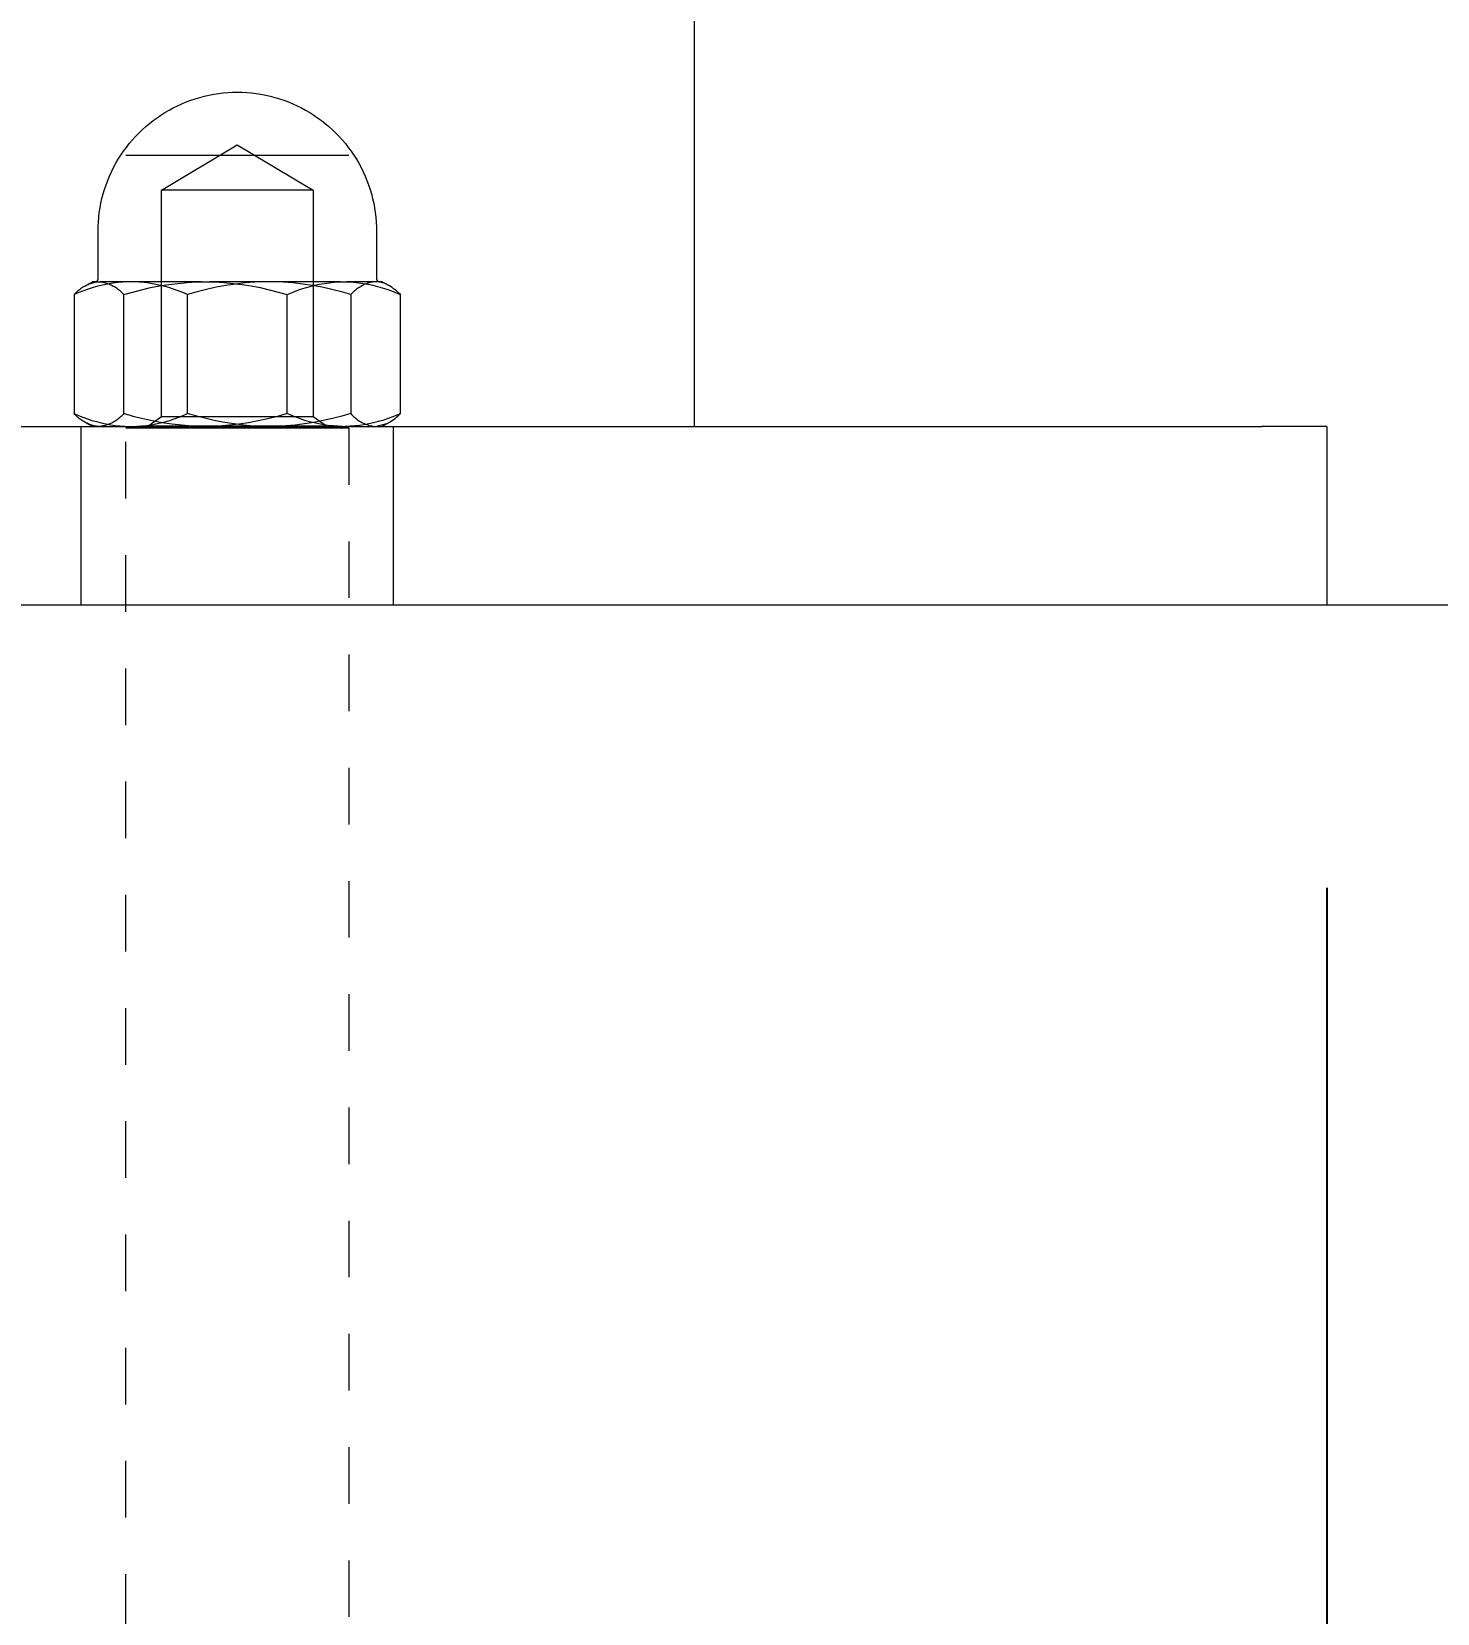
# Model space of a CAD drawing. Header units: inches. Extents: x -14 to 184, y -4 to 134.
# Drawn here: x 71.35 to 73.833, y 109.573 to 112.367 of the extents above; entities that cross this region are included whole.
import ezdxf

# ---------------------------------------------------------------- set-up
doc = ezdxf.new("R2010")
doc.units = ezdxf.units.IN
doc.linetypes.add('HIDDEN', pattern=[1.905, 1.27, -0.635])
for name, color, linetype, lineweight in [('ZANO_R', 7, 'Continuous', 0), ('ZANO_R_przerywana', 250, 'HIDDEN', 0), ('ZANO_W', 1, 'Continuous', 0)]:
    doc.layers.add(name, color=color, linetype=linetype, lineweight=lineweight)
doc.styles.get("Standard").update_dxf_attribs({"font": 'arial.ttf'})
doc.dimstyles.new('amerykanie', dxfattribs={"dimtxt": 50, "dimasz": 50, "dimexe": 0.5, "dimexo": 0.5, "dimgap": 1, "dimtad": 1, "dimdec": 0, "dimzin": 0, "dimlunit": 5, "dimtxsty": 'Standard', "dimcen": 0.09, "dimclrd": 1, "dimclre": 1, "dimclrt": 1, "dimazin": 0, "dimtfac": 1, "dimtdec": 0, "dimtmove": 0, "dimatfit": 3, "dimfxl": 1, "dimtzin": 0, "dimarcsym": 1})

# ---------------------------------------------------------------- blocks, each defined once
blk = doc.blocks.new('*D382')
at = {"layer": 'ZANO_W', "color": 1, "lineweight": -2}
for p, q in [((-5.3212, 110.8549), (-5.3212, 104.2514)), ((73.6377, 110.8549), (73.6377, 104.2514)), ((-4.3212, 104.7514), (72.6377, 104.7514))]:
    blk.add_line(p, q, dxfattribs=at)
at = {"layer": 'ZANO_W', "color": 1}
for points in [[(-4.3212, 104.918), (-4.3212, 104.5847), (-5.3212, 104.7514)], [(72.6377, 104.5847), (72.6377, 104.918), (73.6377, 104.7514)]]:
    blk.add_solid(points, dxfattribs=at)
at = {"layer": 'ZANO_W', "color": 1, "insert": (34.1583, 106.0916), "char_height": 1.625, "attachment_point": 5}
blk.add_mtext('78 15/16', dxfattribs=at)

msp = doc.modelspace()

# ---------------------------------------------------------------- linework, layer by layer
at = {"layer": 'ZANO_R'}
for p, q in [((72.52023, 111.66983), (72.52023, 127.18164)), ((71.5997, 112.23279), (71.60722, 112.23653)), ((71.60722, 112.23653), (71.61487, 112.24001)), ((71.61487, 112.24001), (71.62264, 112.24322)), ((71.62264, 112.24322), (71.6305, 112.24617)), ((71.6305, 112.24617), (71.63847, 112.24885)), ((71.63847, 112.24885), (71.64652, 112.25126)), ((71.64652, 112.25126), (71.65465, 112.25338)), ((71.65465, 112.25338), (71.66284, 112.25523)), ((71.66284, 112.25523), (71.6711, 112.2568)), ((71.6711, 112.2568), (71.6794, 112.25809)), ((71.6794, 112.25809), (71.68774, 112.25909)), ((71.68774, 112.25909), (71.69611, 112.25981)), ((71.69611, 112.25981), (71.7045, 112.26024)), ((71.7045, 112.26024), (71.7129, 112.26038)), ((71.7129, 112.26038), (71.72131, 112.26024)), ((71.72131, 112.26024), (71.7297, 112.25981)), ((71.7297, 112.25981), (71.73807, 112.25909)), ((71.73807, 112.25909), (71.74641, 112.25809)), ((71.74641, 112.25809), (71.75471, 112.2568)), ((71.75471, 112.2568), (71.76297, 112.25523)), ((71.76297, 112.25523), (71.77116, 112.25338)), ((71.77116, 112.25338), (71.77929, 112.25126)), ((71.77929, 112.25126), (71.78734, 112.24885)), ((71.78734, 112.24885), (71.79531, 112.24617)), ((71.79531, 112.24617), (71.80317, 112.24322)), ((71.80317, 112.24322), (71.81094, 112.24001)), ((71.81094, 112.24001), (71.81858, 112.23653)), ((71.81858, 112.23653), (71.82611, 112.23279)), ((71.55762, 112.20519), (71.56422, 112.21038)), ((71.56422, 112.21038), (71.571, 112.21534)), ((71.571, 112.21534), (71.57795, 112.22007)), ((71.57795, 112.22007), (71.58505, 112.22456)), ((71.58505, 112.22456), (71.59231, 112.2288)), ((71.59231, 112.2288), (71.5997, 112.23279)), ((71.82611, 112.23279), (71.8335, 112.2288)), ((71.8335, 112.2288), (71.84075, 112.22456)), ((71.84075, 112.22456), (71.84786, 112.22007)), ((71.84786, 112.22007), (71.8548, 112.21534)), ((71.8548, 112.21534), (71.86158, 112.21038)), ((71.86158, 112.21038), (71.86819, 112.20519)), ((71.52744, 112.17603), (71.53307, 112.18227)), ((71.53307, 112.18227), (71.53891, 112.18831)), ((71.53891, 112.18831), (71.54495, 112.19415)), ((71.54495, 112.19415), (71.55119, 112.19978)), ((71.55119, 112.19978), (71.55762, 112.20519)), ((71.86819, 112.20519), (71.87462, 112.19978)), ((71.87462, 112.19978), (71.88086, 112.19415)), ((71.88086, 112.19415), (71.8869, 112.18831)), ((71.8869, 112.18831), (71.89274, 112.18227)), ((71.89274, 112.18227), (71.89837, 112.17603)), ((71.50715, 112.14927), (71.51188, 112.15622)), ((71.51188, 112.15622), (71.51684, 112.163)), ((71.51684, 112.163), (71.52203, 112.1696)), ((71.52203, 112.1696), (71.52744, 112.17603)), ((71.57912, 112.0872), (71.7129, 112.16758)), ((71.7129, 112.16758), (71.84669, 112.0872)), ((71.89837, 112.17603), (71.90378, 112.1696)), ((71.90378, 112.1696), (71.90897, 112.163)), ((71.90897, 112.163), (71.91393, 112.15622)), ((71.91393, 112.15622), (71.91866, 112.14927)), ((71.49069, 112.12), (71.49443, 112.12752)), ((71.49443, 112.12752), (71.49842, 112.13492)), ((71.49842, 112.13492), (71.50266, 112.14217)), ((71.50266, 112.14217), (71.50715, 112.14927)), ((71.51606, 112.14904), (71.51605, 112.14904)), ((71.51605, 112.14904), (71.51605, 112.14904)), ((71.51605, 112.14904), (71.51618, 112.14904)), ((71.51607, 112.14904), (71.51606, 112.14904)), ((71.51614, 112.14904), (71.51607, 112.14904)), ((71.51618, 112.14904), (71.51707, 112.14904)), ((71.51707, 112.14904), (71.52143, 112.14904)), ((71.52143, 112.14904), (71.5399, 112.14904)), ((71.5399, 112.14904), (71.60443, 112.14904)), ((71.60443, 112.14904), (71.90967, 112.14904)), ((71.91866, 112.14927), (71.92315, 112.14217)), ((71.92315, 112.14217), (71.92739, 112.13492)), ((71.92739, 112.13492), (71.93138, 112.12752)), ((71.93138, 112.12752), (71.93512, 112.12)), ((71.47837, 112.08876), (71.48105, 112.09672)), ((71.48105, 112.09672), (71.484, 112.10459)), ((71.484, 112.10459), (71.48721, 112.11235)), ((71.48721, 112.11235), (71.49069, 112.12)), ((71.93512, 112.12), (71.9386, 112.11235)), ((71.9386, 112.11235), (71.94181, 112.10459)), ((71.94181, 112.10459), (71.94476, 112.09672)), ((71.94476, 112.09672), (71.94744, 112.08876)), ((71.47199, 112.06438), (71.47384, 112.07258)), ((71.47384, 112.07258), (71.47597, 112.0807)), ((71.47597, 112.0807), (71.47837, 112.08876)), ((71.68345, 112.08715), (71.57905, 112.08715)), ((71.57905, 111.68737), (71.57905, 112.08715)), ((71.84676, 112.08715), (71.68345, 112.08715)), ((71.84675, 112.08716), (71.84676, 112.08715)), ((71.84676, 112.08715), (71.84676, 111.68737)), ((71.94744, 112.08876), (71.94984, 112.0807)), ((71.94984, 112.0807), (71.95197, 112.07258)), ((71.95197, 112.07258), (71.95382, 112.06438)), ((71.46813, 112.03948), (71.46913, 112.04782)), ((71.46913, 112.04782), (71.47042, 112.05613)), ((71.47042, 112.05613), (71.47199, 112.06438)), ((71.95382, 112.06438), (71.95539, 112.05613)), ((71.95539, 112.05613), (71.95668, 112.04782)), ((71.95668, 112.04782), (71.95768, 112.03948)), ((71.46684, 112.01432), (71.46698, 112.02272)), ((71.46684, 111.93046), (71.46684, 112.01432)), ((71.46698, 112.02272), (71.46742, 112.03111)), ((71.46742, 112.03111), (71.46813, 112.03948)), ((71.95768, 112.03948), (71.95839, 112.03111)), ((71.95839, 112.03111), (71.95882, 112.02272)), ((71.95882, 112.02272), (71.95897, 112.01432)), ((71.95897, 112.01432), (71.95897, 111.93046)), ((71.46646, 111.92858), (71.46652, 111.92873)), ((71.46652, 111.92873), (71.46657, 111.92888)), ((71.46657, 111.92888), (71.46663, 111.92903)), ((71.46663, 111.92903), (71.46667, 111.92919)), ((71.46667, 111.92919), (71.46671, 111.92934)), ((71.46671, 111.92934), (71.46675, 111.9295)), ((71.46675, 111.9295), (71.46678, 111.92966)), ((71.46678, 111.92966), (71.4668, 111.92982)), ((71.4668, 111.92982), (71.46682, 111.92998)), ((71.46682, 111.92998), (71.46683, 111.93014)), ((71.46683, 111.93014), (71.46684, 111.9303)), ((71.46684, 111.9303), (71.46684, 111.93046)), ((71.95897, 111.93046), (71.95897, 111.9303)), ((71.95897, 111.9303), (71.95898, 111.93014)), ((71.95898, 111.93014), (71.95899, 111.92998)), ((71.95899, 111.92998), (71.95901, 111.92982)), ((71.95901, 111.92982), (71.95903, 111.92967)), ((71.95903, 111.92967), (71.95906, 111.92951)), ((71.95906, 111.92951), (71.95909, 111.92935)), ((71.95909, 111.92935), (71.95913, 111.9292)), ((71.95913, 111.9292), (71.95918, 111.92905)), ((71.95918, 111.92905), (71.95923, 111.9289)), ((71.95923, 111.9289), (71.95928, 111.92875)), ((71.95928, 111.92875), (71.95934, 111.9286)), ((71.43284, 111.90642), (71.42465, 111.90288)), ((71.42465, 111.90288), (71.42611, 111.90453)), ((71.42465, 111.90288), (71.42465, 111.69269)), ((71.42611, 111.90453), (71.42763, 111.90614)), ((71.42763, 111.90614), (71.42919, 111.90769)), ((71.42919, 111.90769), (71.43081, 111.90919)), ((71.43081, 111.90919), (71.43248, 111.91063)), ((71.43248, 111.91063), (71.43419, 111.91202)), ((71.44115, 111.90968), (71.43284, 111.90642)), ((71.43419, 111.91202), (71.43595, 111.91335)), ((71.43595, 111.91335), (71.43776, 111.91462)), ((71.43776, 111.91462), (71.4396, 111.91583)), ((71.4396, 111.91583), (71.44149, 111.91698)), ((71.44956, 111.91265), (71.44115, 111.90968)), ((71.44149, 111.91698), (71.44341, 111.91806)), ((71.44341, 111.91806), (71.44536, 111.91908)), ((71.44536, 111.91908), (71.44735, 111.92004)), ((71.44637, 111.9196), (71.457, 111.92573)), ((71.44735, 111.92004), (71.44937, 111.92092)), ((71.44937, 111.92092), (71.45142, 111.92174)), ((71.45807, 111.91533), (71.44956, 111.91265)), ((71.45142, 111.92174), (71.4535, 111.92249)), ((71.4535, 111.92249), (71.4556, 111.92317)), ((71.4556, 111.92317), (71.45772, 111.92377)), ((71.46629, 111.92573), (71.45702, 111.92573)), ((71.45772, 111.92377), (71.45986, 111.92431)), ((71.46667, 111.91771), (71.45807, 111.91533)), ((71.45986, 111.92431), (71.46201, 111.92478)), ((71.46201, 111.92478), (71.46419, 111.92517)), ((71.46259, 111.92581), (71.46275, 111.92583)), ((71.46275, 111.92583), (71.46291, 111.92585)), ((71.46291, 111.92585), (71.46307, 111.92588)), ((71.46307, 111.92588), (71.46323, 111.92591)), ((71.46323, 111.92591), (71.46339, 111.92595)), ((71.46339, 111.92595), (71.46354, 111.92599)), ((71.46354, 111.92599), (71.46369, 111.92604)), ((71.46369, 111.92604), (71.46385, 111.92609)), ((71.46385, 111.92609), (71.46399, 111.92615)), ((71.46399, 111.92615), (71.46414, 111.92622)), ((71.46414, 111.92622), (71.46429, 111.92629)), ((71.46419, 111.92517), (71.46637, 111.92549)), ((71.46429, 111.92629), (71.46443, 111.92636)), ((71.46443, 111.92636), (71.46457, 111.92644)), ((71.46457, 111.92644), (71.46471, 111.92653)), ((71.46471, 111.92653), (71.46484, 111.92662)), ((71.46484, 111.92662), (71.46497, 111.92671)), ((71.46497, 111.92671), (71.4651, 111.92681)), ((71.4651, 111.92681), (71.46522, 111.92691)), ((71.46522, 111.92691), (71.46534, 111.92702)), ((71.46534, 111.92702), (71.46546, 111.92713)), ((71.46546, 111.92713), (71.46557, 111.92724)), ((71.46557, 111.92724), (71.46568, 111.92736)), ((71.46568, 111.92736), (71.46579, 111.92748)), ((71.46579, 111.92748), (71.46589, 111.92761)), ((71.46589, 111.92761), (71.46598, 111.92774)), ((71.46598, 111.92774), (71.46607, 111.92787)), ((71.46607, 111.92787), (71.46616, 111.92801)), ((71.46616, 111.92801), (71.46624, 111.92815)), ((71.46624, 111.92815), (71.46632, 111.92829)), ((71.46632, 111.92829), (71.46639, 111.92843)), ((71.46637, 111.92549), (71.46856, 111.92573)), ((71.46639, 111.92843), (71.46646, 111.92858)), ((71.47535, 111.91979), (71.46667, 111.91771)), ((71.46856, 111.92573), (71.47075, 111.92549)), ((71.47075, 111.92549), (71.47294, 111.92517)), ((71.64879, 111.92573), (71.47107, 111.92573)), ((71.47294, 111.92517), (71.47511, 111.92477)), ((71.47511, 111.92477), (71.47726, 111.92431)), ((71.48409, 111.92158), (71.47535, 111.91979)), ((71.47726, 111.92431), (71.4794, 111.92377)), ((71.4794, 111.92377), (71.48152, 111.92316)), ((71.48152, 111.92316), (71.48362, 111.92249)), ((71.48362, 111.92249), (71.4857, 111.92174)), ((71.49289, 111.92306), (71.48409, 111.92158)), ((71.4857, 111.92174), (71.48775, 111.92092)), ((71.48775, 111.92092), (71.48977, 111.92003)), ((71.48977, 111.92003), (71.49176, 111.91908)), ((71.49176, 111.91908), (71.49371, 111.91806)), ((71.50173, 111.92423), (71.49289, 111.92306)), ((71.49371, 111.91806), (71.49563, 111.91698)), ((71.49563, 111.91698), (71.49752, 111.91583)), ((71.49752, 111.91583), (71.49936, 111.91462)), ((71.49936, 111.91462), (71.50117, 111.91335)), ((71.50117, 111.91335), (71.50293, 111.91202)), ((71.51062, 111.9251), (71.50173, 111.92423)), ((71.50293, 111.91202), (71.50464, 111.91063)), ((71.50464, 111.91063), (71.50631, 111.90919)), ((71.50631, 111.90919), (71.50793, 111.90769)), ((71.50793, 111.90769), (71.50949, 111.90614)), ((71.50949, 111.90614), (71.51101, 111.90453)), ((71.51952, 111.92566), (71.51062, 111.9251)), ((71.51101, 111.90453), (71.51247, 111.90288)), ((71.51247, 111.90288), (71.52807, 111.90748)), ((71.51247, 111.69269), (71.51247, 111.90288)), ((71.52807, 111.90748), (71.54382, 111.91157)), ((71.5393, 111.92509), (71.53041, 111.92566)), ((71.54816, 111.92422), (71.5393, 111.92509)), ((71.54382, 111.91157), (71.55969, 111.91516)), ((71.55699, 111.92304), (71.54816, 111.92422)), ((71.56577, 111.92156), (71.55699, 111.92304)), ((71.55969, 111.91516), (71.57567, 111.91822)), ((71.57449, 111.91977), (71.56577, 111.92156)), ((71.58315, 111.91769), (71.57449, 111.91977)), ((71.57567, 111.91822), (71.59174, 111.92077)), ((71.59173, 111.91531), (71.58315, 111.91769)), ((71.60023, 111.91263), (71.59173, 111.91531)), ((71.59174, 111.92077), (71.60789, 111.9228)), ((71.60863, 111.90967), (71.60023, 111.91263)), ((71.60789, 111.9228), (71.62409, 111.9243)), ((71.61692, 111.90642), (71.60863, 111.90967)), ((71.62509, 111.90288), (71.61692, 111.90642)), ((71.62409, 111.9243), (71.64033, 111.92528)), ((71.64172, 111.90774), (71.62509, 111.90288)), ((71.62509, 111.69269), (71.62509, 111.90288)), ((71.64033, 111.92528), (71.65659, 111.92573)), ((71.6585, 111.91204), (71.64172, 111.90774)), ((71.65659, 111.92573), (71.67286, 111.92528)), ((71.67541, 111.91576), (71.6585, 111.91204)), ((71.8954, 111.92573), (71.66445, 111.92573)), ((71.67286, 111.92528), (71.6891, 111.92431)), ((71.69245, 111.9189), (71.67541, 111.91576)), ((71.6891, 111.92431), (71.7053, 111.9228)), ((71.70958, 111.92147), (71.69245, 111.9189)), ((71.7053, 111.9228), (71.72144, 111.92078)), ((71.72679, 111.92345), (71.70958, 111.92147)), ((71.72144, 111.92078), (71.73751, 111.91823)), ((71.74405, 111.92485), (71.72679, 111.92345)), ((71.73751, 111.91823), (71.75349, 111.91516)), ((71.76136, 111.92566), (71.74405, 111.92485)), ((71.75349, 111.91516), (71.76937, 111.91158)), ((71.76937, 111.91158), (71.78511, 111.90748)), ((71.79433, 111.92485), (71.77702, 111.92566)), ((71.78511, 111.90748), (71.80072, 111.90288)), ((71.8116, 111.92346), (71.79433, 111.92485)), ((71.80072, 111.90288), (71.80863, 111.90632)), ((71.80072, 111.69269), (71.80072, 111.90288)), ((71.80863, 111.90632), (71.81664, 111.9095)), ((71.82882, 111.92148), (71.8116, 111.92346)), ((71.81664, 111.9095), (71.82477, 111.9124)), ((71.82477, 111.9124), (71.83298, 111.91503)), ((71.84596, 111.91891), (71.82882, 111.92148)), ((71.83298, 111.91503), (71.84128, 111.91737)), ((71.84128, 111.91737), (71.84966, 111.91943)), ((71.863, 111.91577), (71.84596, 111.91891)), ((71.84966, 111.91943), (71.8581, 111.92121)), ((71.8581, 111.92121), (71.8666, 111.92269)), ((71.87992, 111.91204), (71.863, 111.91577)), ((71.8666, 111.92269), (71.87514, 111.92389)), ((71.87514, 111.92389), (71.88371, 111.9248)), ((71.89671, 111.90774), (71.87992, 111.91204)), ((71.88371, 111.9248), (71.89232, 111.92541)), ((71.89232, 111.92541), (71.90094, 111.92573)), ((71.91334, 111.90288), (71.89671, 111.90774)), ((71.90094, 111.92573), (71.90956, 111.92541)), ((71.9528, 111.92573), (71.90629, 111.92573)), ((71.90956, 111.92541), (71.91816, 111.9248)), ((71.91488, 111.90458), (71.91334, 111.90288)), ((71.91334, 111.90288), (71.91334, 111.69269)), ((71.91648, 111.90624), (71.91488, 111.90458)), ((71.91812, 111.90783), (71.91648, 111.90624)), ((71.91983, 111.90938), (71.91812, 111.90783)), ((71.91816, 111.9248), (71.92674, 111.92389)), ((71.92158, 111.91086), (71.91983, 111.90938)), ((71.92338, 111.91229), (71.92158, 111.91086)), ((71.92523, 111.91365), (71.92338, 111.91229)), ((71.92712, 111.91496), (71.92523, 111.91365)), ((71.92674, 111.92389), (71.93528, 111.92269)), ((71.92905, 111.9162), (71.92712, 111.91496)), ((71.93103, 111.91737), (71.92905, 111.9162)), ((71.93304, 111.91848), (71.93103, 111.91737)), ((71.93509, 111.91952), (71.93304, 111.91848)), ((71.93717, 111.92049), (71.93509, 111.91952)), ((71.93528, 111.92269), (71.94377, 111.92121)), ((71.93928, 111.92139), (71.93717, 111.92049)), ((71.94143, 111.92222), (71.93928, 111.92139)), ((71.94359, 111.92297), (71.94143, 111.92222)), ((71.94579, 111.92366), (71.94359, 111.92297)), ((71.94377, 111.92121), (71.95222, 111.91943)), ((71.948, 111.92427), (71.94579, 111.92366)), ((71.95023, 111.92481), (71.948, 111.92427)), ((71.95248, 111.92527), (71.95023, 111.92481)), ((71.95222, 111.91943), (71.96059, 111.91737)), ((71.95475, 111.92565), (71.95248, 111.92527)), ((71.96505, 111.92573), (71.9528, 111.92573)), ((71.95934, 111.9286), (71.95941, 111.92845)), ((71.95941, 111.92845), (71.95948, 111.92831)), ((71.95948, 111.92831), (71.95956, 111.92817)), ((71.95956, 111.92817), (71.95964, 111.92803)), ((71.95964, 111.92803), (71.95972, 111.9279)), ((71.95972, 111.9279), (71.95981, 111.92777)), ((71.96135, 111.9255), (71.95976, 111.92565)), ((71.95981, 111.92777), (71.9599, 111.92764)), ((71.9599, 111.92764), (71.96, 111.92751)), ((71.96, 111.92751), (71.9601, 111.92739)), ((71.9601, 111.92739), (71.96021, 111.92727)), ((71.96021, 111.92727), (71.96032, 111.92716)), ((71.96032, 111.92716), (71.96043, 111.92705)), ((71.96043, 111.92705), (71.96055, 111.92694)), ((71.96055, 111.92694), (71.96067, 111.92684)), ((71.96059, 111.91737), (71.96889, 111.91503)), ((71.96067, 111.92684), (71.9608, 111.92674)), ((71.9608, 111.92674), (71.96093, 111.92664)), ((71.96093, 111.92664), (71.96106, 111.92655)), ((71.96106, 111.92655), (71.96119, 111.92647)), ((71.96119, 111.92647), (71.96133, 111.92639)), ((71.96133, 111.92639), (71.96147, 111.92631)), ((71.96293, 111.92529), (71.96135, 111.9255)), ((71.96147, 111.92631), (71.96161, 111.92624)), ((71.96161, 111.92624), (71.96176, 111.92617)), ((71.96176, 111.92617), (71.9619, 111.92611)), ((71.9619, 111.92611), (71.96205, 111.92606)), ((71.96205, 111.92606), (71.9622, 111.92601)), ((71.9622, 111.92601), (71.96236, 111.92596)), ((71.96236, 111.92596), (71.96251, 111.92592)), ((71.96251, 111.92592), (71.96267, 111.92588)), ((71.96267, 111.92588), (71.96282, 111.92585)), ((71.96282, 111.92585), (71.96298, 111.92583)), ((71.9645, 111.92502), (71.96293, 111.92529)), ((71.96298, 111.92583), (71.96314, 111.92581)), ((71.96314, 111.92581), (71.9633, 111.9258)), ((71.96607, 111.92471), (71.9645, 111.92502)), ((71.968, 111.92573), (71.96505, 111.92573)), ((71.96762, 111.92434), (71.96607, 111.92471)), ((71.96916, 111.92392), (71.96762, 111.92434)), ((71.96866, 111.92573), (71.968, 111.92573)), ((71.96879, 111.92573), (71.96866, 111.92573)), ((71.96879, 111.92573), (71.96881, 111.92573)), ((71.96881, 111.92573), (71.96879, 111.92573)), ((71.96881, 111.92573), (71.96881, 111.92573)), ((71.96881, 111.92573), (71.96881, 111.92573)), ((71.96881, 111.92573), (71.98092, 111.91874)), ((71.96889, 111.91503), (71.97711, 111.9124)), ((71.97069, 111.92345), (71.96916, 111.92392)), ((71.97219, 111.92293), (71.97069, 111.92345)), ((71.97368, 111.92236), (71.97219, 111.92293)), ((71.97515, 111.92174), (71.97368, 111.92236)), ((71.9766, 111.92107), (71.97515, 111.92174)), ((71.97803, 111.92035), (71.9766, 111.92107)), ((71.97711, 111.9124), (71.98523, 111.9095)), ((71.97943, 111.91958), (71.97803, 111.92035)), ((71.98365, 111.91704), (71.98092, 111.91874)), ((71.98633, 111.91525), (71.98365, 111.91704)), ((71.98523, 111.9095), (71.99325, 111.90632)), ((71.98896, 111.91338), (71.98633, 111.91525)), ((71.99152, 111.91143), (71.98896, 111.91338)), ((71.99403, 111.9094), (71.99152, 111.91143)), ((71.99325, 111.90632), (72.00116, 111.90288)), ((71.99647, 111.9073), (71.99403, 111.9094)), ((71.99885, 111.90513), (71.99647, 111.9073)), ((72.00116, 111.90288), (71.99885, 111.90513)), ((72.00116, 111.69269), (72.00116, 111.90288)), ((71.42465, 111.69269), (71.43237, 111.68933)), ((71.42611, 111.69103), (71.42465, 111.69269)), ((71.42763, 111.68943), (71.42611, 111.69103)), ((71.42919, 111.68787), (71.42763, 111.68943)), ((71.43081, 111.68637), (71.42919, 111.68787)), ((71.43248, 111.68493), (71.43081, 111.68637)), ((71.43237, 111.68933), (71.4402, 111.68622)), ((71.43419, 111.68354), (71.43248, 111.68493)), ((71.43595, 111.68221), (71.43419, 111.68354)), ((71.43776, 111.68094), (71.43595, 111.68221)), ((71.4396, 111.67973), (71.43776, 111.68094)), ((71.44149, 111.67858), (71.4396, 111.67973)), ((71.4402, 111.68622), (71.44812, 111.68338)), ((71.44341, 111.6775), (71.44149, 111.67858)), ((71.44536, 111.67648), (71.44341, 111.6775)), ((71.44812, 111.68338), (71.45614, 111.68079)), ((71.45614, 111.68079), (71.46423, 111.67847)), ((71.46423, 111.67847), (71.4724, 111.67642)), ((71.49484, 111.67813), (71.49282, 111.67703)), ((71.49681, 111.6793), (71.49484, 111.67813)), ((71.49875, 111.68054), (71.49681, 111.6793)), ((71.50064, 111.68184), (71.49875, 111.68054)), ((71.50249, 111.68321), (71.50064, 111.68184)), ((71.50429, 111.68464), (71.50249, 111.68321)), ((71.50603, 111.68613), (71.50429, 111.68464)), ((71.50772, 111.68769), (71.50603, 111.68613)), ((71.50936, 111.6893), (71.50772, 111.68769)), ((71.51094, 111.69096), (71.50936, 111.6893)), ((71.51247, 111.69269), (71.51094, 111.69096)), ((71.52919, 111.68779), (71.51247, 111.69269)), ((71.54607, 111.68348), (71.52919, 111.68779)), ((71.56309, 111.67974), (71.54607, 111.68348)), ((71.5555, 111.67089), (71.57905, 111.68737)), ((71.58023, 111.67659), (71.56309, 111.67974)), ((71.57714, 111.67637), (71.58534, 111.67843)), ((71.57905, 111.68737), (71.68345, 111.68737)), ((71.58534, 111.67843), (71.59347, 111.68075)), ((71.59347, 111.68075), (71.60152, 111.68334)), ((71.60152, 111.68334), (71.60948, 111.68619)), ((71.60948, 111.68619), (71.61734, 111.68931)), ((71.61734, 111.68931), (71.62509, 111.69269)), ((71.64132, 111.68798), (71.62509, 111.69269)), ((71.65769, 111.68379), (71.64132, 111.68798)), ((71.67419, 111.68013), (71.65769, 111.68379)), ((71.69079, 111.67699), (71.67419, 111.68013)), ((71.68345, 111.68737), (71.84676, 111.68737)), ((71.75, 111.67972), (71.73283, 111.67656)), ((71.76705, 111.68346), (71.75, 111.67972)), ((71.78396, 111.68778), (71.76705, 111.68346)), ((71.80072, 111.69269), (71.78396, 111.68778)), ((71.80847, 111.68931), (71.80072, 111.69269)), ((71.81633, 111.68619), (71.80847, 111.68931)), ((71.82429, 111.68334), (71.81633, 111.68619)), ((71.83234, 111.68075), (71.82429, 111.68334)), ((71.84047, 111.67843), (71.83234, 111.68075)), ((71.84867, 111.67637), (71.84047, 111.67843)), ((71.84676, 111.68737), (71.87031, 111.67089)), ((71.8647, 111.68023), (71.84825, 111.6771)), ((71.88104, 111.68387), (71.8647, 111.68023)), ((71.89726, 111.68802), (71.88104, 111.68387)), ((71.91334, 111.69269), (71.89726, 111.68802)), ((71.91334, 111.69269), (71.91486, 111.69096)), ((71.91486, 111.69096), (71.91645, 111.6893)), ((71.91645, 111.6893), (71.91808, 111.68769)), ((71.91808, 111.68769), (71.91978, 111.68613)), ((71.91978, 111.68613), (71.92152, 111.68464)), ((71.92152, 111.68464), (71.92332, 111.68321)), ((71.92332, 111.68321), (71.92517, 111.68184)), ((71.92517, 111.68184), (71.92706, 111.68054)), ((71.92706, 111.68054), (71.92899, 111.6793)), ((71.92899, 111.6793), (71.93097, 111.67813)), ((71.93097, 111.67813), (71.93299, 111.67703)), ((71.96158, 111.67847), (71.95341, 111.67642)), ((71.96967, 111.68079), (71.96158, 111.67847)), ((71.97768, 111.68338), (71.96967, 111.68079)), ((71.98561, 111.68622), (71.97768, 111.68338)), ((71.98092, 111.67682), (71.98365, 111.67853)), ((71.98365, 111.67853), (71.98633, 111.68031)), ((71.99344, 111.68933), (71.98561, 111.68622)), ((71.98633, 111.68031), (71.98896, 111.68218)), ((71.98896, 111.68218), (71.99152, 111.68413)), ((71.99152, 111.68413), (71.99403, 111.68616)), ((72.00116, 111.69269), (71.99344, 111.68933)), ((71.99403, 111.68616), (71.99647, 111.68826)), ((71.99647, 111.68826), (71.99885, 111.69044)), ((71.99885, 111.69044), (72.00116, 111.69269)), ((61.55172, 111.66983), (73.52243, 111.66983)), ((71.43731, 111.35487), (71.43731, 111.66983)), ((71.44735, 111.67553), (71.44536, 111.67648)), ((71.457, 111.66983), (71.44634, 111.67598)), ((71.44937, 111.67464), (71.44735, 111.67553)), ((71.45142, 111.67383), (71.44937, 111.67464)), ((71.4535, 111.67308), (71.45142, 111.67383)), ((71.4556, 111.6724), (71.4535, 111.67308)), ((71.45772, 111.67179), (71.4556, 111.6724)), ((71.45986, 111.67125), (71.45772, 111.67179)), ((71.46201, 111.67079), (71.45986, 111.67125)), ((71.46419, 111.6704), (71.46201, 111.67079)), ((71.46637, 111.67008), (71.46419, 111.6704)), ((71.46856, 111.66983), (71.46637, 111.67008)), ((71.47103, 111.6701), (71.46875, 111.66983)), ((71.4733, 111.67045), (71.47103, 111.6701)), ((71.4724, 111.67642), (71.48063, 111.67464)), ((71.47556, 111.67087), (71.4733, 111.67045)), ((71.4778, 111.67138), (71.47556, 111.67087)), ((71.48003, 111.67196), (71.4778, 111.67138)), ((71.48223, 111.67262), (71.48003, 111.67196)), ((71.48063, 111.67464), (71.48891, 111.67313)), ((71.4844, 111.67335), (71.48223, 111.67262)), ((71.48655, 111.67416), (71.4844, 111.67335)), ((71.48868, 111.67505), (71.48655, 111.67416)), ((71.49076, 111.676), (71.48868, 111.67505)), ((71.48891, 111.67313), (71.49724, 111.6719)), ((71.49282, 111.67703), (71.49076, 111.676)), ((71.49724, 111.6719), (71.5056, 111.67094)), ((71.5056, 111.67094), (71.514, 111.67025)), ((71.514, 111.67025), (71.52241, 111.66984)), ((71.60443, 111.667), (71.5161, 111.667)), ((71.52691, 111.66984), (71.53536, 111.67023)), ((71.53536, 111.67023), (71.54379, 111.67091)), ((71.54379, 111.67091), (71.55219, 111.67186)), ((71.55219, 111.67186), (71.56055, 111.67309)), ((71.55542, 111.66983), (71.55542, 111.67083)), ((71.55543, 111.67083), (71.62878, 111.67083)), ((71.56055, 111.67309), (71.56887, 111.67459)), ((71.56887, 111.67459), (71.57714, 111.67637)), ((71.59746, 111.67403), (71.58023, 111.67659)), ((71.61478, 111.67205), (71.59746, 111.67403)), ((71.90971, 111.667), (71.60443, 111.667)), ((71.63215, 111.67067), (71.61478, 111.67205)), ((71.62908, 111.67083), (71.67825, 111.67083)), ((71.64955, 111.66989), (71.63215, 111.67067)), ((71.68081, 111.67066), (71.66337, 111.66988)), ((71.67825, 111.67083), (71.87038, 111.67083)), ((71.69821, 111.67203), (71.68081, 111.67066)), ((71.70749, 111.67439), (71.69079, 111.67699)), ((71.71556, 111.674), (71.69821, 111.67203)), ((71.72426, 111.67232), (71.70749, 111.67439)), ((71.73283, 111.67656), (71.71556, 111.674)), ((71.74109, 111.67078), (71.72426, 111.67232)), ((71.75146, 111.67021), (71.7417, 111.67074)), ((71.76122, 111.66991), (71.75146, 111.67021)), ((71.78665, 111.67019), (71.77626, 111.66989)), ((71.79703, 111.67075), (71.78665, 111.67019)), ((71.81509, 111.67241), (71.79842, 111.67084)), ((71.83171, 111.67449), (71.81509, 111.67241)), ((71.84825, 111.6771), (71.83171, 111.67449)), ((71.85694, 111.67459), (71.84867, 111.67637)), ((71.86526, 111.67309), (71.85694, 111.67459)), ((71.87362, 111.67186), (71.86526, 111.67309)), ((71.87037, 111.67084), (71.87038, 111.67083)), ((71.87038, 111.67083), (71.87038, 111.66983)), ((71.88202, 111.67091), (71.87362, 111.67186)), ((71.89045, 111.67023), (71.88202, 111.67091)), ((71.8989, 111.66984), (71.89045, 111.67023)), ((71.91181, 111.67025), (71.9034, 111.66984)), ((71.9202, 111.67094), (71.91181, 111.67025)), ((71.92857, 111.6719), (71.9202, 111.67094)), ((71.9369, 111.67313), (71.92857, 111.6719)), ((71.93299, 111.67703), (71.93504, 111.676)), ((71.93504, 111.676), (71.93713, 111.67505)), ((71.94518, 111.67464), (71.9369, 111.67313)), ((71.93713, 111.67505), (71.93925, 111.67416)), ((71.93925, 111.67416), (71.9414, 111.67335)), ((71.9414, 111.67335), (71.94358, 111.67262)), ((71.94358, 111.67262), (71.94578, 111.67196)), ((71.95341, 111.67642), (71.94518, 111.67464)), ((71.94578, 111.67196), (71.94801, 111.67138)), ((71.94801, 111.67138), (71.95025, 111.67087)), ((71.95025, 111.67087), (71.9525, 111.67045)), ((71.9525, 111.67045), (71.95478, 111.6701)), ((71.95478, 111.6701), (71.95706, 111.66983)), ((71.95725, 111.66983), (71.97946, 111.676)), ((71.98092, 111.67682), (71.96881, 111.66983)), ((71.9885, 111.35487), (71.9885, 111.66983)), ((73.63774, 111.66983), (73.52243, 111.66983)), ((73.63774, 111.66983), (73.63774, 111.35487)), ((61.27333, 111.35487), (77.97665, 111.35487))]:
    msp.add_line(p, q, dxfattribs=at)
msp.add_lwpolyline([(-13.67217, 111.35487), (184.35738, 111.35487)], dxfattribs=at)
at = {"layer": 'ZANO_R_przerywana', "ltscale": 0.05}
for p, q in [((71.51605, 106.94258), (71.51605, 111.667)), ((71.90976, 111.667), (71.90976, 106.94258))]:
    msp.add_line(p, q, dxfattribs=at)

# ---------------------------------------------------------------- dimensions: what is measured, and where the dimension line sits
at = {"layer": 'ZANO_W'}
dim = msp.add_linear_dim(base=(73.63774, 104.75136), p1=(-5.32117, 111.35487), p2=(73.63774, 111.35487), dimstyle='amerykanie', override={"dimtxt": 1.625, "dimasz": 1, "dimgap": 0.5, "dimdec": 4, "dimaunit": 1, "dimadec": 1, "dimtdec": 4, "dimtmove": 1, "dimfrac": 2}, dxfattribs=at)
dim.commit()
dim.dimension.update_dxf_attribs({"geometry": '*D382', "text_midpoint": (34.15829, 106.09157)})

doc.saveas('drawing.dxf')
